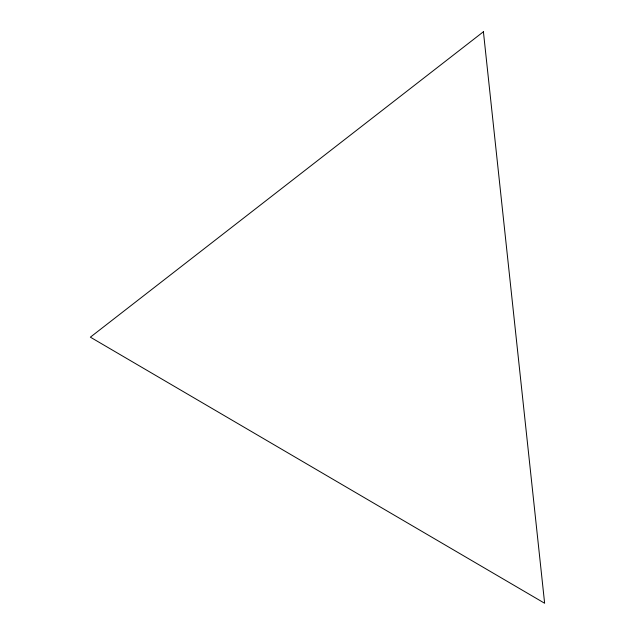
<?xml version="1.0" encoding="UTF-8"?>
<svg xmlns="http://www.w3.org/2000/svg" width="635" height="635" viewBox="0 0 635 635"><rect width="100%" height="100%" fill="white"/><g stroke="black" fill="none" stroke-linecap="round" stroke-linejoin="round"><path stroke-width="0.95" d="M483.41 31.75L90.368 337.169L544.632 603.25L483.41 31.75"/></g></svg>
